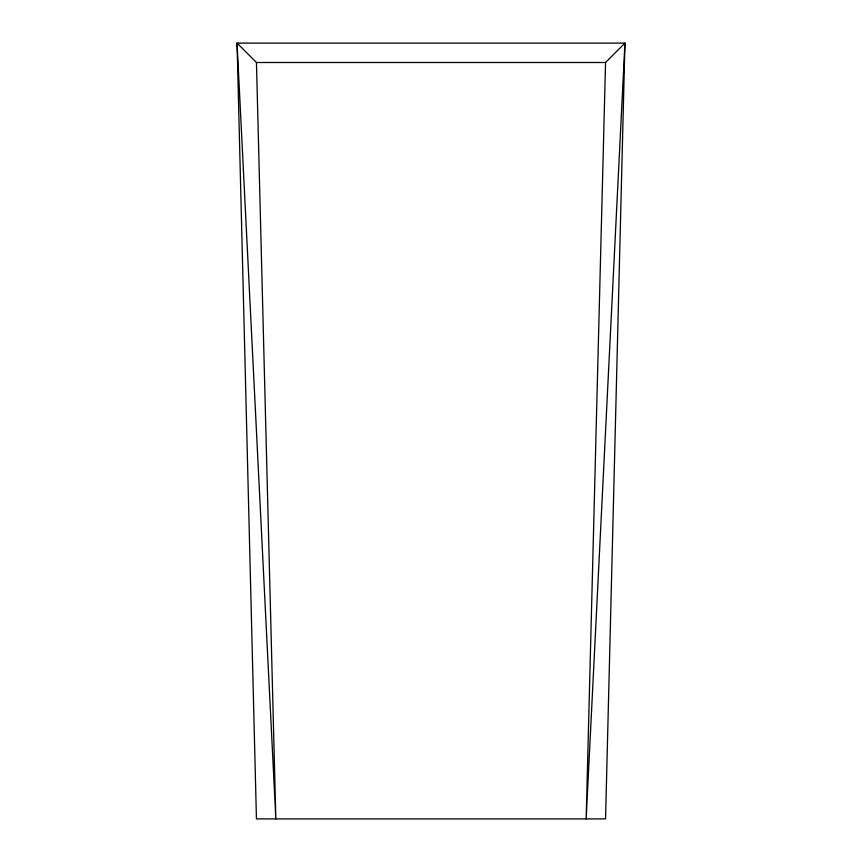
<?xml version="1.0" encoding="UTF-8"?>
<svg xmlns="http://www.w3.org/2000/svg" width="862" height="862" viewBox="0 0 862 862"><rect width="100%" height="100%" fill="white"/><g stroke="black" fill="none" stroke-linecap="round" stroke-linejoin="round"><path stroke-width="1.29" d="M605.555 62.495L586.16 818.9L624.95 43.1L237.05 43.1L256.445 818.9L605.555 818.9L624.95 43.1L605.555 62.495L256.445 62.495L237.05 43.1L275.84 818.9L256.445 62.495"/></g></svg>
